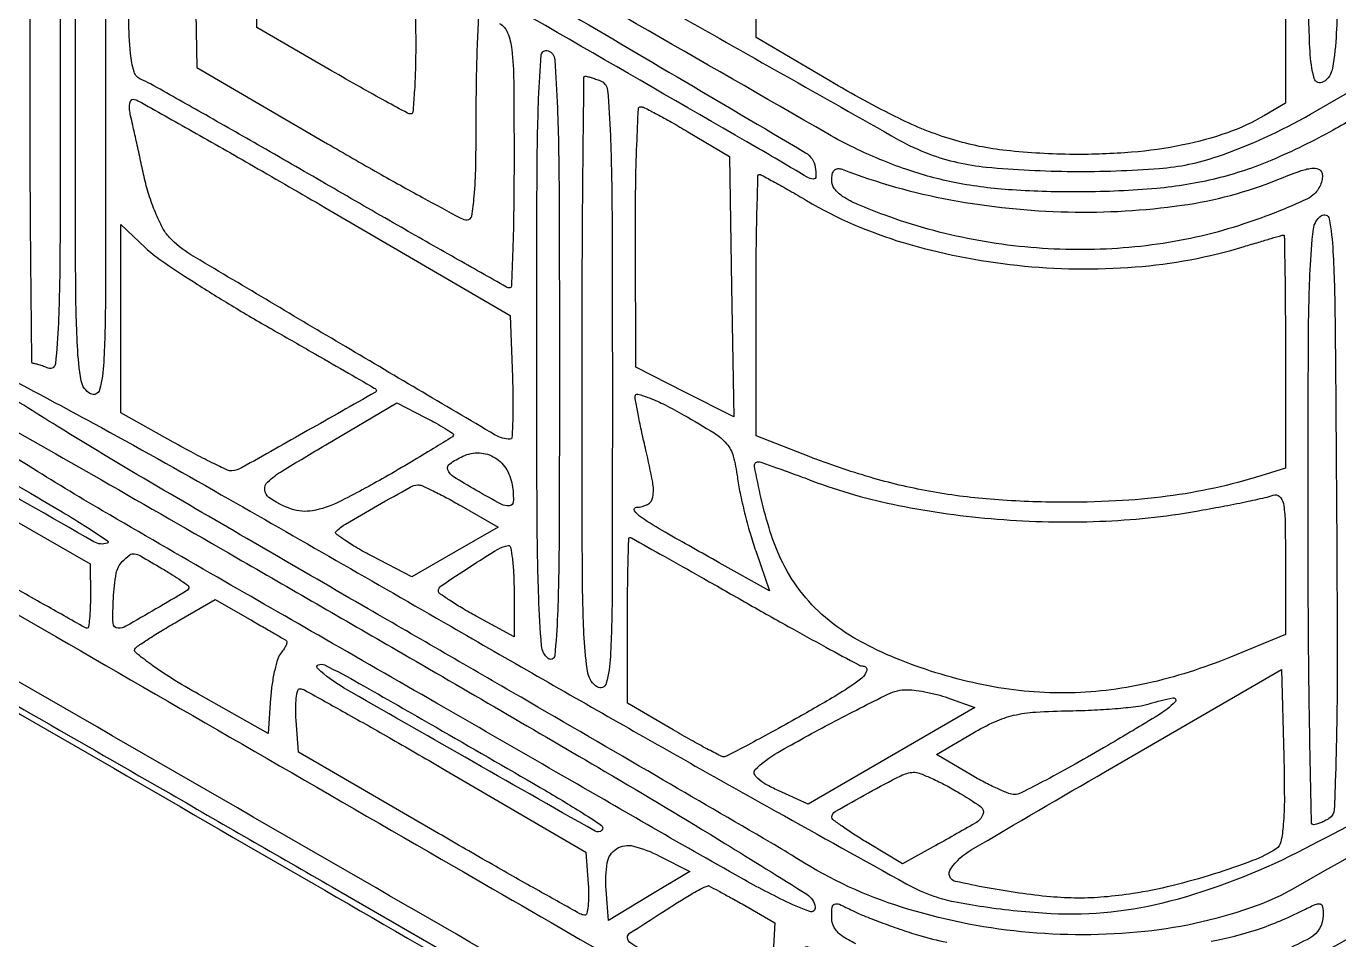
# Model space of a CAD drawing. Header units: millimetres. Extents: x -300689 to 10556, y -104928 to 107291.
# Drawn here: x -20661.36 to -20640.57, y 28081.16 to 28095.62 of the extents above; entities that cross this region are included whole.
import ezdxf

# ---------------------------------------------------------------- set-up
doc = ezdxf.new("R2010")
doc.units = ezdxf.units.MM
doc.layers.add('Слой1', color=7, linetype='Continuous')

msp = doc.modelspace()

# ---------------------------------------------------------------- linework, layer by layer
for points in [[(-20582.4325, 28114.1294, -0.000002), (-20613.3603, 28096.2746, -0.000003), (-20644.2434, 28078.4459, -0.131641), (-20644.4652, 28078.3865, -0.131717), (-20644.6926, 28078.4474, -0.000611), (-20646.8335, 28079.6877, -0.000321), (-20649.016, 28080.9575, -0.491909), (-20649.0262, 28081.0362, -0.282385), (-20648.9851, 28081.046, -0.007797), (-20648.8042, 28080.9838, -0.013841), (-20648.5877, 28080.8988, -0.008783), (-20648.3402, 28080.7883, 0.030909), (-20647.5152, 28080.4633, 0.031145), (-20646.6585, 28080.2433, 0.02874), (-20645.7206, 28080.1192, 0.019842), (-20644.6499, 28080.0824, 0.01788), (-20643.6036, 28080.1253, 0.031503), (-20642.7471, 28080.2458, 0.033897), (-20641.9568, 28080.4649, 0.025085), (-20641.117, 28080.8086, 0.020593), (-20640.5576, 28081.0997, 0.00005), (-20632.7293, 28085.5928, 0.000326)], [(-20587.7542, 28175.7718, 0.000003), (-20607.9888, 28187.4736, 0.000096)], [(-20638.4823, 28147.8892, -0.001266), (-20641.5548, 28146.1271, -0.004672), (-20643.5088, 28145.0372, -0.001768), (-20644.9459, 28144.2597, -0.259879), (-20645.129, 28144.2627, 0.000291), (-20645.2752, 28144.3472), (-20650.6471, 28147.4477, 0.000002), (-20656.6119, 28150.8904, 0.000001), (-20663.6617, 28154.9592, -0.000248)], [(-20689.8745, 28164.198, -0.000006), (-20683.9242, 28160.766, -0.000031), (-20677.169, 28156.8691, -0.000019), (-20669.2829, 28152.3188, -0.000392), (-20659.5043, 28146.6657, -0.001527), (-20653.4663, 28143.1442, -0.000198), (-20648.9385, 28140.4824, -0.265741), (-20648.8415, 28140.3128, -0.023898), (-20648.8454, 28140.2323, -0.038107), (-20648.8571, 28140.1645, -0.044584), (-20648.8741, 28140.116, -0.294239), (-20648.8947, 28140.1028, -0.131394), (-20648.9355, 28140.1137, -0.000002), (-20655.0642, 28143.6439, -0.000172), (-20661.8146, 28147.5352, -0.000103), (-20669.8228, 28152.1575, 0.000222)], [(-20638.4022, 28200.4957, 0.000038), (-20664.8129, 28185.2223, 0.00002), (-20691.5301, 28169.7674, 0.057545)], [(-20639.3331, 28130.3393, 0.000062), (-20613.9332, 28145.0376, 0.000017), (-20587.7607, 28160.1886, 0.057807)], [(-20587.4386, 28159.8724, -0.000019), (-20614.101, 28144.4771, -0.000018), (-20640.7724, 28129.0791, -0.037469)], [(-20650.8381, 28147.1502, -0.000004), (-20645.423, 28144.0159, -0.063314)], [(-20690.1541, 28165.2161, 0.000032), (-20669.1298, 28153.0994, 0.000025), (-20647.999, 28140.9245, 0.038391), (-20647.2128, 28140.5486, 0.059118), (-20646.0825, 28140.2587, 0.03457), (-20644.6855, 28140.1693, 0.034553), (-20643.2877, 28140.2734, 0.058482), (-20642.1545, 28140.5752, 0.035846), (-20641.7213, 28140.7838, 0.00005), (-20633.8271, 28145.3087, 0.000426), (-20624.984, 28150.3889, 0.000263)], [(-20640.57, 28117.9185, 0.000061), (-20614.4214, 28133.0256, 0.000034), (-20587.9596, 28148.3204, 0.060489)], [(-20688.7136, 28129.2213, -0.00001), (-20682.8287, 28125.8246, -0.000031)], [(-20682.3871, 28098.3803, -0.000049), (-20679.585, 28096.7626, -0.000048), (-20676.6754, 28095.082, -0.00007), (-20674.1109, 28093.5999, 0.000045), (-20667.6529, 28089.8673, 0.000039), (-20660.8855, 28085.9574, 0.000041), (-20654.5887, 28082.3207, 0.000083), (-20649.6499, 28079.47), (-20644.6499, 28076.5851), (-20644.6499, 28076.0598), (-20644.6499, 28075.5346), (-20645.2787, 28075.8947, -0.000673), (-20645.6364, 28076.1003, -0.000127), (-20646.2892, 28076.4769, -0.000136), (-20647.0515, 28076.917, -0.000124), (-20647.8359, 28077.3706, 0.000252), (-20649.2478, 28078.1864, 0.000006), (-20656.0263, 28082.0986, 0.000013), (-20663.9628, 28086.6788, 0.000009), (-20673.01, 28091.8994), (-20696.2555, 28105.3125)], [(-20655.3442, 28098.2577, 0.00119), (-20651.1763, 28095.8831, 0.000339), (-20647.5421, 28093.8272, 0.039558), (-20647.0503, 28093.5986, 0.065936), (-20646.1531, 28093.394, 0.021154), (-20644.7856, 28093.3251, 0.021259), (-20643.4134, 28093.3724, 0.063326), (-20642.4942, 28093.5621, 0.048441), (-20641.0216, 28094.2317, 0.000069), (-20614.6214, 28109.4782, 0.000052), (-20588.0699, 28124.8206, 0.063882)], [(-20684.4552, 28126.2923, 0.000016), (-20690.5415, 28129.801, 0.011734)], [(-20684.393, 28114.5331, 0.000012), (-20690.4511, 28118.0295, 0.004886)], [(-20676.0263, 28121.8977, -0.00002), (-20668.1828, 28117.3687, 0.000384)], [(-20663.4099, 28085.9537, -0.000039), (-20661.3911, 28084.7987, -0.00068), (-20659.1518, 28083.5133, -0.000413), (-20656.5062, 28081.987), (-20649.62, 28078.0065), (-20649.5601, 28075.3853), (-20649.5002, 28072.7642), (-20647.0525, 28071.3384, 0.004326), (-20646.0999, 28070.7946, 0.006646), (-20645.265, 28070.3419, 0.002679), (-20644.5461, 28069.9692, 0.163312), (-20644.4047, 28069.948, 0.086901), (-20644.2507, 28070.0039, 0.000011), (-20635.0942, 28075.2642, 0.000299)], [(-20673.2789, 28108.5944, -0.000011), (-20669.5372, 28106.4362, -0.000016), (-20665.0766, 28103.8631, -0.000012), (-20660.164, 28101.0288, 0.000767)], [(-20623.6143, 28103.7934, -0.000086), (-20632.3126, 28098.7802, -0.000017), (-20639.9855, 28094.3601, -0.004304), (-20640.6589, 28093.9798, -0.025565), (-20641.6303, 28093.5054, -0.040626), (-20642.5076, 28093.2128, -0.038422), (-20643.4553, 28093.0561, -0.020131), (-20644.6499, 28093, -0.017593), (-20645.745, 28093.0313, -0.03199), (-20646.6326, 28093.1453, -0.035682), (-20647.4298, 28093.3599, -0.029477), (-20648.2427, 28093.6972, -0.017468), (-20648.6639, 28093.9203, -0.000041), (-20654.727, 28097.4091, -0.000269), (-20661.5555, 28101.344, -0.000168)], [(-20669.56, 28105.9659, 0.000048), (-20677.5644, 28110.5903, 0.000077)], [(-20632.7268, 28110.2809, -0.000056), (-20640.4705, 28105.8341, -0.013951)], [(-20648.6555, 28105.6472, -0.000043), (-20654.7341, 28109.144, -0.00027)], [(-20641.4164, 28099.2434), (-20641.4164, 28094.4061), (-20641.7457, 28094.2122, -0.048557), (-20642.3347, 28093.9384, -0.034184), (-20643.0392, 28093.7437, -0.03032), (-20643.8524, 28093.6284, -0.021771), (-20644.7697, 28093.5948, -0.025142), (-20645.8358, 28093.6559, -0.04635), (-20646.6862, 28093.8284, -0.042303), (-20647.5401, 28094.1667, -0.017556), (-20648.6319, 28094.7589), (-20649.7996, 28095.4463), (-20649.7996, 28100.2153)], [(-20658.6886, 28096.7253), (-20658.6555, 28094.9687), (-20656.5851, 28093.7634, 0.002786), (-20655.7814, 28093.3014, 0.004305), (-20655.0812, 28092.9121, 0.001457), (-20654.4738, 28092.5835, 0.123883), (-20654.3727, 28092.5581, 0.366561), (-20654.3029, 28092.6172, 0.019445), (-20654.2633, 28092.9288, 0.017289), (-20654.2378, 28093.4091, 0.004617), (-20654.2307, 28094.1748, -0.003928), (-20654.2259, 28094.7948, -0.006543), (-20654.2108, 28095.3167, -0.001714), (-20654.1905, 28095.7654, -0.400009)], [(-20655.2053, 28096.0567, -0.012071), (-20655.1888, 28095.3724, -0.006287), (-20655.1943, 28094.9362, -0.010453), (-20655.2112, 28094.5689, -0.004321), (-20655.2344, 28094.2629, -0.389751), (-20655.2651, 28094.2347, -0.124172), (-20655.3196, 28094.2485, -0.001306), (-20655.6659, 28094.4362, -0.004067), (-20656.0643, 28094.6577, -0.002621), (-20656.5226, 28094.9207), (-20657.7038, 28095.6066), (-20657.7038, 28096.7171, -0.008834)], [(-20653.8636, 28095.6676, -0.177126), (-20653.7334, 28095.5218, -0.067884), (-20653.6671, 28095.2539, -0.02444), (-20653.6377, 28094.7487, -0.002327), (-20653.6319, 28093.5119, -0.003142), (-20653.6368, 28092.7329, -0.005237), (-20653.6519, 28092.077, -0.001101), (-20653.6723, 28091.5069, -0.403149), (-20653.7, 28091.4802, -0.129141), (-20653.751, 28091.4936, -0.000209), (-20654.5652, 28091.9535, -0.001613), (-20655.4784, 28092.4737, -0.000994), (-20656.5497, 28093.0913, 0.001002), (-20657.6305, 28093.7144, 0.001515), (-20658.5742, 28094.2522, 0.000571), (-20659.3879, 28094.7114, 0.036574), (-20659.5355, 28094.7808, -0.232032), (-20659.6487, 28094.9027, -0.049689), (-20659.7057, 28095.1943, -0.021018), (-20659.7338, 28095.7358, -0.002437)], [(-20661.6726, 28090.0759, -0.002977), (-20660.2946, 28089.3363, -0.005122), (-20658.2675, 28088.2057, -0.000996), (-20654.6349, 28086.1208, 0.001366), (-20651.8896, 28084.548, 0.002038), (-20649.4793, 28083.1888, 0.000859), (-20647.4102, 28082.0377, 0.043107), (-20646.9852, 28081.848, 0.034896), (-20646.6669, 28081.762, 0.012016), (-20646.1965, 28081.6812, 0.011668), (-20645.6621, 28081.6153, 0.011798), (-20645.1271, 28081.5747, 0.078094), (-20643.2399, 28081.771, 0.053272), (-20641.2223, 28082.5443, 0.012349), (-20637.6711, 28084.4711, 0.000402), (-20623.6182, 28092.5666)], [(-20633.3853, 28086.4808, -0.000101), (-20641.2916, 28081.9646, -0.041966), (-20641.862, 28081.6997, -0.061782), (-20643.6435, 28081.287, -0.051046), (-20645.5939, 28081.2828, -0.051307), (-20647.4937, 28081.6725, -0.064216), (-20649.1256, 28082.4271, 0.008213), (-20649.5683, 28082.6954, 0.000262), (-20651.3811, 28083.7527, 0.000507), (-20653.5208, 28084.9962, 0.000351), (-20655.9416, 28086.3976, -0.001049), (-20659.1806, 28088.2785, -0.006181), (-20660.8643, 28089.2892, -0.004811), (-20661.9243, 28089.9576, -0.595931)], [(-20662.6139, 28088.9819), (-20661.2905, 28088.2271, -0.00511), (-20660.7903, 28087.935, -0.009177), (-20660.3868, 28087.6837, -0.004526), (-20660.0678, 28087.4726, -0.622184), (-20660.0726, 28087.4371, -0.21345), (-20660.2837, 28087.4581, -0.000859), (-20662.3893, 28088.6668, -0.000743)], [(-20648.2195, 28081.0941, -0.053762), (-20648.4473, 28081.224, -0.109635), (-20648.5612, 28081.352, -0.127788), (-20648.602, 28081.5092, -0.025975), (-20648.5935, 28081.6735, -0.295035), (-20648.5546, 28081.7218, -0.188542), (-20648.4799, 28081.7178, -0.01124), (-20648.2727, 28081.6181, 0.021925), (-20648.0984, 28081.5388, 0.00674), (-20647.829, 28081.4343, 0.00673), (-20647.524, 28081.3254, 0.00733), (-20647.2248, 28081.228, 0.02958), (-20646.778, 28081.1182, 0.023423)], [(-20642.5945, 28081.1351, 0.038135), (-20641.8559, 28081.321, 0.037097), (-20641.1469, 28081.6181, -0.010876), (-20640.9447, 28081.7156, -0.162415), (-20640.8677, 28081.7238, -0.310578), (-20640.8278, 28081.6811, -0.037459), (-20640.8176, 28081.5457, -0.273477), (-20641.0313, 28081.1842, -0.040969), (-20641.8331, 28080.8251, -0.038328)]]:
    msp.add_lwpolyline(points, format="xyb")
for points in [[(-20669.8576, 28105.7552, -0.000324), (-20658.9431, 28099.4431, -0.001793), (-20653.0861, 28096.0228, -0.000408), (-20649.0166, 28093.6221, -0.225018), (-20648.8615, 28093.3926, -0.042611), (-20648.8514, 28093.2416, -0.438424), (-20648.8931, 28093.2045, -0.106052), (-20648.9915, 28093.2362, -0.003675), (-20649.3405, 28093.441, 0.003655), (-20649.7551, 28093.6843, 0.000009), (-20655.7657, 28097.152, 0.000057), (-20662.5404, 28101.0593, 0.000036), (-20670.4847, 28105.6393, -0.000364), (-20680.6976, 28111.5361, -0.001632), (-20686.6638, 28115.0127, -0.000257), (-20691.0052, 28117.5645, -0.261628), (-20691.1134, 28117.7504, -0.061065), (-20691.1043, 28117.8356, -0.126888), (-20691.0736, 28117.8945, -0.170476), (-20691.0253, 28117.9208, -0.132848), (-20690.9653, 28117.9147, -0.03907), (-20690.846, 28117.8579, -0.000007), (-20684.7025, 28114.3189, -0.000162), (-20677.9037, 28110.3994, -0.000098)], [(-20582.1576, 28112.8563, -0.060638), (-20582.1916, 28112.8308, -0.000001), (-20590.3633, 28108.1085, -0.000061), (-20599.3599, 28102.9111, -0.000036), (-20610.0393, 28096.7443, 0.000011), (-20620.9374, 28090.4519, 0.000015), (-20630.6365, 28084.8511, 0.000009), (-20638.8301, 28080.1191, 0.000223), (-20641.0571, 28078.8316), (-20644.2308, 28076.9949), (-20644.2682, 28077.4836, -0.010054), (-20644.279, 28077.6744, -0.014561), (-20644.2802, 28077.8432, -0.010115), (-20644.2743, 28077.9818, -0.182729), (-20644.2564, 28078.0215, -0.065401), (-20644.2113, 28078.0562, -0.000001), (-20635.1136, 28083.3156, -0.000078), (-20625.0937, 28089.106, -0.000047), (-20613.2011, 28095.9747), (-20582.1951, 28113.8785), (-20582.1576, 28113.3854, -0.007561), (-20582.146, 28113.1938, -0.011384), (-20582.1422, 28113.0266, -0.006372), (-20582.144, 28112.8873, -0.197266)], [(-20582.1583, 28106.6634), (-20582.1951, 28106.1579), (-20613.153, 28088.2867, -0.000112), (-20625.0306, 28081.4337, -0.000186), (-20635.0455, 28075.6632, -0.000003), (-20644.1335, 28070.4315, -0.114276), (-20644.2077, 28070.409, -0.363176), (-20644.2433, 28070.4349, -0.031494), (-20644.2652, 28070.5539, -0.029994), (-20644.2748, 28070.7168, -0.017727), (-20644.2676, 28070.9114), (-20644.2308, 28071.4204), (-20613.2728, 28089.2898, -0.000116), (-20601.3953, 28096.1421, -0.000193), (-20591.3803, 28101.9115, -0.000003), (-20582.2924, 28107.1422, -0.118778), (-20582.2181, 28107.164, -0.358002), (-20582.1825, 28107.1376, -0.031503), (-20582.1607, 28107.0189, -0.030082), (-20582.1511, 28106.8568, -0.017871)], [(-20640.5781, 28099.6527, -0.000762), (-20640.5828, 28096.5847, -0.011421), (-20640.6105, 28095.5147, -0.029985), (-20640.671, 28094.9603, -0.214166), (-20640.8176, 28094.7415, -0.506648), (-20640.9609, 28094.7987, -0.0506), (-20641.0266, 28095.2274, -0.012132), (-20641.0531, 28096.2184, -0.00062), (-20641.0571, 28099.4333, -0.001082), (-20641.0501, 28102.6647, -0.018452), (-20641.0063, 28103.726, -0.067774), (-20640.8982, 28104.2248, -0.286772), (-20640.6679, 28104.4049, -0.439204), (-20640.6311, 28104.3724, -0.000354), (-20640.6045, 28103.0128, -0.002957), (-20640.5845, 28101.4779, -0.001768)], [(-20661.007, 28099.7907, -0.287116), (-20660.8934, 28099.6399, -0.011769), (-20660.8491, 28098.9316, -0.008758), (-20660.823, 28097.7111, -0.000976), (-20660.8175, 28094.9276, -0.000893), (-20660.8226, 28092.0965, -0.00914), (-20660.8482, 28090.9246, -0.014768), (-20660.8932, 28090.2801, -0.494828), (-20661.007, 28090.2099, 0.008099), (-20661.0832, 28090.2378, 0.009838), (-20661.1555, 28090.2613, 0.008575), (-20661.2168, 28090.2787, 0.065182), (-20661.2465, 28090.2826, -0.411029), (-20661.2671, 28090.303, -0.000108), (-20661.2819, 28091.6898, -0.001634), (-20661.293, 28093.2361, -0.00098), (-20661.2966, 28095.073, -0.00098), (-20661.293, 28096.9099, -0.001634), (-20661.2819, 28098.4562, -0.000108), (-20661.2671, 28099.8431, -0.411029), (-20661.2465, 28099.8634, -0.065182), (-20661.2168, 28099.8595, -0.008575), (-20661.1555, 28099.8421, -0.009838), (-20661.0832, 28099.8186, -0.008099)], [(-20660.099, 28094.4658, -0.000636), (-20660.103, 28091.2918, -0.012197), (-20660.1296, 28090.3045, -0.04787), (-20660.1943, 28089.8677, -0.489091), (-20660.3385, 28089.8036, -0.231751), (-20660.4857, 28090.0081, -0.029963), (-20660.5458, 28090.5593, -0.011418), (-20660.5734, 28091.6284, -0.000747), (-20660.578, 28094.7222, -0.000636), (-20660.574, 28097.8961, -0.012197), (-20660.5474, 28098.8835, -0.04787), (-20660.4827, 28099.3203, -0.489091), (-20660.3385, 28099.3844, -0.231751), (-20660.1913, 28099.1799, -0.029963), (-20660.1312, 28098.6287, -0.011418), (-20660.1036, 28097.5596, -0.000747)], [(-20652.9134, 28090.315, -0.000902), (-20652.9184, 28087.5007, -0.008643), (-20652.9435, 28086.3017, -0.015213), (-20652.9879, 28085.6551, -0.600958), (-20653.093, 28085.612, -0.203288), (-20653.1973, 28085.8138, -0.009841), (-20653.2406, 28086.5846, -0.008024), (-20653.2668, 28087.8634, -0.001098), (-20653.2726, 28090.5331, -0.000964), (-20653.2674, 28093.2735, -0.008581), (-20653.242, 28094.4795, -0.011516), (-20653.1997, 28095.1692, -0.499492), (-20653.093, 28095.2361, -0.290707), (-20652.9866, 28095.0927, -0.009066), (-20652.9448, 28094.3291, -0.008094), (-20652.919, 28093.0567, -0.001028)], [(-20652.2645, 28094.7608, -0.287428), (-20652.1508, 28094.6096, -0.011576), (-20652.1066, 28093.8941, -0.008674), (-20652.0805, 28092.6618, -0.000965), (-20652.075, 28089.8496, -0.00062), (-20652.079, 28086.6367, -0.01214), (-20652.1055, 28085.6463, -0.050656), (-20652.1713, 28085.2179, -0.506568), (-20652.3146, 28085.1607, -0.214166), (-20652.4612, 28085.3795, -0.029985), (-20652.5217, 28085.9339, -0.011421), (-20652.5494, 28087.0039, -0.000762), (-20652.5541, 28090.0719, -0.000986), (-20652.5505, 28091.8977, -0.001644), (-20652.5394, 28093.4348, -0.000109), (-20652.5246, 28094.8132, -0.411009), (-20652.504, 28094.8335, -0.065182), (-20652.4743, 28094.8296, -0.008575), (-20652.413, 28094.8122, -0.009838), (-20652.3407, 28094.7886, -0.008099)], [(-20656.6259, 28092.7537), (-20653.6918, 28091.0454), (-20653.657, 28090.0652, -0.006725), (-20653.6487, 28089.6894, -0.01122), (-20653.6531, 28089.373, -0.004968), (-20653.6653, 28089.1109, -0.397853), (-20653.6926, 28089.085, -0.133963), (-20653.9303, 28089.1499, -0.000516), (-20656.3761, 28090.5951, -0.000914), (-20658.7493, 28092.0067, -0.070535), (-20659.091, 28092.2825, -0.066742), (-20659.1972, 28092.4321, -0.02246), (-20659.3113, 28092.6749, -0.021887), (-20659.4147, 28092.9578, -0.02338), (-20659.4905, 28093.2426, 0.000518), (-20659.5525, 28093.5276, 0.000526), (-20659.6148, 28093.811, 0.000511), (-20659.6695, 28094.0574, 0.002165), (-20659.7031, 28094.2048, -0.034211), (-20659.7197, 28094.3076, -0.060828), (-20659.7171, 28094.3933, -0.093843), (-20659.6972, 28094.4496, -0.283491), (-20659.6628, 28094.468, -0.113567), (-20659.5868, 28094.4457, -0.000374), (-20658.7283, 28093.9619, -0.002047), (-20657.7581, 28093.4089, -0.001278)], [(-20650.8774, 28093.9523), (-20650.2188, 28093.5594), (-20650.186, 28091.4978), (-20650.1532, 28089.4362), (-20650.9283, 28089.8295), (-20651.7034, 28090.2227), (-20651.7096, 28092.2886, -0.004075), (-20651.7055, 28093.0804, -0.006812), (-20651.6876, 28093.7463, -0.00186), (-20651.6623, 28094.3169, -0.415349), (-20651.6259, 28094.3498, -0.10521), (-20651.5667, 28094.334, -0.004266), (-20651.369, 28094.2311, -0.007303), (-20651.1363, 28094.1031, -0.005093)], [(-20640.9558, 28092.9705, -0.083615), (-20641.0682, 28092.8922, -0.009563), (-20641.351, 28092.765, -0.011331), (-20641.6963, 28092.6267, -0.009003), (-20642.0749, 28092.4927, -0.04591), (-20643.4408, 28092.1722, -0.040999), (-20644.8958, 28092.0895, -0.040477), (-20646.3638, 28092.2459, -0.042012), (-20647.7686, 28092.6362, -0.010957), (-20648.1886, 28092.8024, -0.045617), (-20648.4286, 28092.9304, -0.08554), (-20648.5574, 28093.0508, -0.163518), (-20648.602, 28093.1836, -0.051937), (-20648.5917, 28093.282, -0.13847), (-20648.5593, 28093.344, -0.18788), (-20648.5065, 28093.3689, -0.109536), (-20648.4364, 28093.3585, 0.046038), (-20646.7207, 28092.8755, 0.039756), (-20644.8583, 28092.6832, 0.040971), (-20643.0591, 28092.7884, 0.060853), (-20641.5362, 28093.1967, -0.008857), (-20641.1888, 28093.3297, -0.052002), (-20640.9995, 28093.3768, -0.137613), (-20640.8929, 28093.3625, -0.234302), (-20640.836, 28093.2955, -0.095054), (-20640.832, 28093.22, -0.054405), (-20640.8541, 28093.1312, -0.051616), (-20640.8972, 28093.0434, -0.059053)], [(-20648.9998, 28092.8654, 0.06105), (-20647.4673, 28092.1977, 0.04606), (-20645.6644, 28091.838, 0.045431), (-20643.7964, 28091.8117, 0.054498), (-20642.0694, 28092.136, -0.001123), (-20641.8399, 28092.2051, -0.001747), (-20641.6417, 28092.2635, -0.000489), (-20641.4689, 28092.3136, -0.059522), (-20641.4463, 28092.3173, -0.421853), (-20641.4341, 28092.3057, -0.00026), (-20641.4252, 28091.7756, -0.002536), (-20641.4186, 28091.1797, -0.001519), (-20641.4164, 28090.4716), (-20641.4164, 28088.6246), (-20641.8056, 28088.5034, -0.021818), (-20642.5371, 28088.3102, -0.02124), (-20643.2893, 28088.1795, -0.019723), (-20644.1001, 28088.1061, -0.014179), (-20645.0092, 28088.0858, -0.018554), (-20646.0927, 28088.1325, -0.025254), (-20647.0625, 28088.2599, -0.025968), (-20647.9929, 28088.4808, -0.021507), (-20648.9571, 28088.809), (-20649.7996, 28089.1367), (-20649.7996, 28091.2067, -0.002322), (-20649.7959, 28092.0004, -0.003872), (-20649.7845, 28092.6686, -0.000603), (-20649.7693, 28093.2562, -0.406272), (-20649.7483, 28093.2766, -0.124567), (-20649.7121, 28093.2675, -0.001659), (-20649.5073, 28093.1558, -0.004623), (-20649.2707, 28093.023, -0.003006)], [(-20640.7264, 28083.0768, -0.023102), (-20640.7908, 28083.04, -0.021952), (-20640.8595, 28083.0086, -0.022515), (-20640.9226, 28082.9862, -0.068852), (-20640.9673, 28082.9791, -0.414236), (-20641.0041, 28083.0144, -0.000353), (-20641.0307, 28084.3723, -0.002958), (-20641.0507, 28085.9043, -0.001773), (-20641.0571, 28087.7245, -0.000908), (-20641.0519, 28090.601, -0.009777), (-20641.0249, 28091.7653, -0.01846), (-20640.9735, 28092.4091, -0.208636), (-20640.8475, 28092.6251, -0.555639), (-20640.7219, 28092.5745, -0.030476), (-20640.6638, 28092.0608, -0.010564), (-20640.6308, 28090.9837, -0.000747), (-20640.6066, 28087.9755, -0.001297), (-20640.597, 28085.5221, -0.006444), (-20640.6129, 28084.1434, -0.004329), (-20640.6435, 28083.2205, -0.245622)], [(-20657.4642, 28090.8251, -0.000495), (-20656.8424, 28090.4693, -0.0008), (-20656.3143, 28090.1654, -0.000102), (-20655.8443, 28089.8938, -0.062792), (-20655.8198, 28089.8751, -0.498405), (-20655.8257, 28089.8296, -0.000457), (-20656.9, 28089.2201, -0.001075), (-20657.9395, 28088.6344, -0.101908), (-20658.1025, 28088.5826, -0.136578), (-20658.1697, 28088.5939, -0.004534), (-20658.416, 28088.7121, -0.008322), (-20658.7057, 28088.8604, -0.005664), (-20659.0304, 28089.0382), (-20659.8589, 28089.5042), (-20659.8592, 28090.9947), (-20659.8594, 28092.4853), (-20659.4702, 28092.1166, 0.040111), (-20659.2271, 28091.9207, 0.006492), (-20658.7204, 28091.5851, 0.007129), (-20658.1118, 28091.2054, 0.006215)], [(-20660.3408, 28086.6, -0.00945), (-20660.3436, 28086.4049, -0.01566), (-20660.3542, 28086.2405, -0.009447), (-20660.3694, 28086.1088, -0.375603), (-20660.3898, 28086.091, -0.1292), (-20660.4282, 28086.1011, -0.000181), (-20661.0881, 28086.474, -0.0015), (-20661.8272, 28086.8949, -0.000923), (-20662.6951, 28087.3948), (-20664.9492, 28088.6985), (-20664.9855, 28089.2458), (-20665.0218, 28089.793), (-20662.6825, 28088.451), (-20660.3432, 28087.109)], [(-20654.59, 28089.1515, -0.258847), (-20654.606, 28089.1226, -0.001205), (-20654.908, 28088.9353, -0.005109), (-20655.2576, 28088.7245, -0.003156), (-20655.6727, 28088.4835, -0.013302), (-20656.4036, 28088.0906, -0.073734), (-20656.8259, 28087.951, -0.127029), (-20657.1578, 28087.9777, -0.074702), (-20657.5126, 28088.1635, -0.213147), (-20657.5807, 28088.2827, -0.235147), (-20657.5339, 28088.4061, -0.049701), (-20657.299, 28088.5836, -0.003759), (-20656.6144, 28088.9941), (-20655.4882, 28089.6578), (-20655.0391, 28089.4289, -0.008007), (-20654.867, 28089.3376, -0.012457), (-20654.7219, 28089.2529, -0.006679), (-20654.6044, 28089.1782, -0.252883)], [(-20650.0957, 28088.4862, 0.018964), (-20650.0532, 28088.2347, 0.009479), (-20649.9816, 28087.92, 0.009397), (-20649.8949, 28087.5966, 0.013682), (-20649.8055, 28087.3153), (-20649.5853, 28086.6833), (-20650.3811, 28087.127, -0.002137), (-20651.2397, 28087.6106, -0.018376), (-20651.6141, 28087.8423, -0.100858), (-20651.7225, 28087.952, -0.594883), (-20651.6929, 28088.0067, 0.123313), (-20651.5169, 28088.0512, 0.232538), (-20651.4337, 28088.1676, 0.088078), (-20651.4365, 28088.4034, 0.010879), (-20651.5437, 28088.9085, -0.00386), (-20651.6083, 28089.1929, -0.004949), (-20651.6631, 28089.4557, -0.00385), (-20651.7051, 28089.6764, -0.041838), (-20651.7139, 28089.7665, -0.498321), (-20651.6727, 28089.7984, -0.026047), (-20651.4882, 28089.7378, -0.024308), (-20651.2388, 28089.627, -0.012884), (-20650.9407, 28089.4671, -0.010178), (-20650.4651, 28089.1829, -0.07532), (-20650.2653, 28089.0114, -0.111879), (-20650.1617, 28088.8163, -0.034093)], [(-20655.4882, 28085.7426, -0.001145), (-20652.1934, 28083.8235, -0.005225), (-20650.2919, 28082.6833, -0.002902), (-20648.9952, 28081.8768, -0.217913), (-20648.8634, 28081.6753, -0.568805), (-20648.9503, 28081.604, -0.027863), (-20649.3709, 28081.7834, -0.014067), (-20650.1238, 28082.1822, -0.002081), (-20651.6179, 28083.0364, 0.000262), (-20652.9637, 28083.8123, 0.000116), (-20654.741, 28084.8353, 0.000115), (-20656.6241, 28085.918, 0.000155), (-20658.3284, 28086.8966, -0.002231), (-20660.1476, 28087.9513, -0.007481), (-20661.3258, 28088.6653, -0.004193), (-20662.1656, 28089.2015, -0.24866), (-20662.2506, 28089.3545, -0.041002), (-20662.2456, 28089.4346, -0.062127), (-20662.2271, 28089.5018, -0.083593), (-20662.1989, 28089.5468, -0.221767), (-20662.1648, 28089.5615, -0.123328), (-20662.0967, 28089.5424, -0.000063), (-20660.1665, 28088.4386, -0.000865), (-20658.0201, 28087.206, -0.000527)], [(-20653.6539, 28088.3229, -0.03741), (-20653.6436, 28088.0921, -0.382496), (-20653.7043, 28088.0283, -0.143606), (-20653.8368, 28088.056, -0.006917), (-20654.236, 28088.2766, -0.010875), (-20654.5902, 28088.4892, -0.162877), (-20654.6802, 28088.5993, -0.346544), (-20654.6499, 28088.6956, -0.040485), (-20654.4403, 28088.8151, -0.120532), (-20654.1794, 28088.8672, -0.129868), (-20653.9319, 28088.7904, -0.122824), (-20653.7449, 28088.5965, -0.101173)], [(-20648.9136, 28088.4266, 0.040694), (-20647.5462, 28088.0354, 0.029617), (-20645.9789, 28087.8176, 0.029047), (-20644.357, 28087.7838, 0.033856), (-20642.8244, 28087.9453, 0.003571), (-20642.42, 28088.0188, 0.00453), (-20642.0478, 28088.0927, 0.003588), (-20641.737, 28088.1597, 0.036768), (-20641.6111, 28088.1976, -0.286336), (-20641.511, 28088.1783, -0.161601), (-20641.4495, 28088.0659, -0.040982), (-20641.422, 28087.7887, -0.004253), (-20641.4164, 28087.133), (-20641.4164, 28085.9936), (-20642.2847, 28085.6346, -0.043057), (-20643.6138, 28085.2146, -0.052843), (-20644.9064, 28085.0661, -0.053001), (-20646.1982, 28085.1919, -0.043719), (-20647.5251, 28085.5884, -0.03253), (-20648.1829, 28085.9004, -0.049441), (-20648.7023, 28086.2608, -0.054426), (-20649.1043, 28086.6867, -0.052622), (-20649.4102, 28087.1939, -0.033631), (-20649.5738, 28087.6153, -0.018955), (-20649.7176, 28088.1448, -0.010195), (-20649.8244, 28088.6535, -0.469957), (-20649.7645, 28088.7257, -0.083487), (-20649.7236, 28088.7189, -0.001223), (-20649.4914, 28088.6379, -0.003309), (-20649.2223, 28088.5412, -0.002174)], [(-20654.4708, 28088.0297), (-20653.8811, 28087.6928), (-20654.5649, 28087.298), (-20655.2487, 28086.9031), (-20655.8809, 28087.2321, -0.011047), (-20656.1189, 28087.3628, -0.019311), (-20656.3091, 28087.4827, -0.014956), (-20656.4486, 28087.5847, -0.451116), (-20656.451, 28087.6232, -0.063362), (-20656.2988, 28087.741, -0.003807), (-20655.7967, 28088.0317, -0.002516), (-20655.2742, 28088.3253, -0.111189), (-20655.1546, 28088.3604, -0.122663), (-20655.0938, 28088.3494, -0.0066), (-20654.915, 28088.2658, -0.009994), (-20654.7036, 28088.1582, -0.007098)], [(-20653.6319, 28086.6824), (-20653.6319, 28085.9563), (-20654.2307, 28086.2822, -0.008689), (-20654.4602, 28086.4124, -0.013371), (-20654.6536, 28086.5336, -0.007721), (-20654.8089, 28086.6403, -0.242927), (-20654.8295, 28086.6803, -0.249796), (-20654.7855, 28086.7629, -0.004012), (-20654.3299, 28087.0637, -0.006671), (-20653.8855, 28087.3438, -0.111976), (-20653.7217, 28087.3991, -0.39103), (-20653.6862, 28087.3725, -0.014503), (-20653.6583, 28087.1924, -0.019547), (-20653.6384, 28086.9601, -0.011622)], [(-20649.9827, 28086.5102, 0.002218), (-20649.2922, 28086.12, 0.003477), (-20648.6946, 28085.7913, 0.000972), (-20648.1726, 28085.5101, 0.123649), (-20648.1015, 28085.4922, -0.484336), (-20648.0473, 28085.4236, -0.168305), (-20648.1264, 28085.2994, -0.032857), (-20648.4733, 28085.0596, -0.006658), (-20649.1208, 28084.6838, -0.002628), (-20649.5545, 28084.4429, -0.004069), (-20649.9317, 28084.2398, -0.001337), (-20650.2593, 28084.068, -0.120661), (-20650.312, 28084.0551, -0.119923), (-20650.3624, 28084.0674, -0.002893), (-20650.5769, 28084.1799, -0.006158), (-20650.8274, 28084.3172, -0.004128), (-20651.1105, 28084.48), (-20651.8355, 28084.9049), (-20651.8355, 28086.2165, -0.002492), (-20651.833, 28086.7195, -0.004155), (-20651.8253, 28087.1429, -0.000695), (-20651.8149, 28087.5143, -0.405637), (-20651.8006, 28087.5281, -0.128176), (-20651.7743, 28087.5213, -0.000135), (-20651.2522, 28087.2291, -0.001287), (-20650.6689, 28086.9005, -0.000789)], [(-20659.2076, 28087.0373, -0.007001), (-20659.0443, 28086.9378, -0.010896), (-20658.9067, 28086.8471, -0.005332), (-20658.7942, 28086.7676, -0.240703), (-20658.7816, 28086.7429, -0.264457), (-20658.8163, 28086.682, -0.002216), (-20659.3033, 28086.3952, -0.003623), (-20659.778, 28086.123, -0.129031), (-20659.8999, 28086.091, -0.405537), (-20659.9822, 28086.1709, -0.022693), (-20659.976, 28086.5621, -0.026372), (-20659.9305, 28086.9606, -0.155969), (-20659.8355, 28087.1449, -0.030008), (-20659.716, 28087.2509, -0.211883), (-20659.6425, 28087.2694, -0.088033), (-20659.5483, 28087.2355, -0.00301)], [(-20657.2376, 28085.893, -0.283282), (-20657.2282, 28085.8687, -0.055826), (-20657.2423, 28085.8221, -0.044195), (-20657.2737, 28085.7639, -0.02761), (-20657.3198, 28085.7017, 0.095268), (-20657.3721, 28085.6064, 0.021173), (-20657.422, 28085.4265, 0.021257), (-20657.4626, 28085.2102, 0.019097), (-20657.4865, 28084.9833), (-20657.5241, 28084.4207), (-20658.6275, 28085.0447, -0.009925), (-20659.0549, 28085.2977, -0.019006), (-20659.3855, 28085.5203, -0.015185), (-20659.6229, 28085.7048, -0.442089), (-20659.6261, 28085.7735, -0.048715), (-20659.5556, 28085.8314, -0.005474), (-20659.3819, 28085.9452, -0.006602), (-20659.1715, 28086.0758, -0.005314), (-20658.9419, 28086.2109), (-20658.3624, 28086.5435), (-20657.8235, 28086.2361, -0.001154), (-20657.6136, 28086.1157, -0.001679), (-20657.4291, 28086.0085, -0.000828), (-20657.2728, 28085.9166, -0.029035)], [(-20654.8668, 28084.5213, -0.000647), (-20653.2208, 28083.5703, -0.00769), (-20652.5892, 28083.1913, -0.011714), (-20652.249, 28082.9686, -0.468765), (-20652.2418, 28082.8903, -0.337258), (-20652.347, 28082.8761, -0.000382), (-20654.4082, 28084.0467, -0.001528), (-20656.3313, 28085.1485, -0.055497), (-20656.7414, 28085.4502, -0.534226), (-20656.7321, 28085.5097, -0.227278), (-20656.6324, 28085.5084, -0.014028), (-20656.0833, 28085.2168, -0.001605)], [(-20641.5621, 28082.5981, -0.051773), (-20641.9359, 28082.4092, -0.015282), (-20642.543, 28082.1987, -0.015701), (-20643.215, 28082.0113, -0.02165), (-20643.8294, 28081.8885, -0.01712), (-20644.2847, 28081.8338, -0.022427), (-20644.7033, 28081.8168, -0.021461), (-20645.1359, 28081.8372, -0.013782), (-20645.6352, 28081.8962, -0.017817), (-20646.6401, 28082.0799, -0.537541), (-20646.7175, 28082.2807, -0.10544), (-20646.3907, 28082.5804, -0.001772), (-20644.2646, 28083.8218), (-20641.4763, 28085.4366), (-20641.4424, 28084.0668, -0.005681), (-20641.4334, 28083.4008, -0.020852), (-20641.4502, 28082.9796, -0.028775), (-20641.4883, 28082.7064, -0.203495)], [(-20654.7098, 28083.8378), (-20652.4942, 28082.5457), (-20652.4574, 28082.0429, -0.017944), (-20652.4502, 28081.8506, -0.030368), (-20652.4598, 28081.6898, -0.032176), (-20652.4816, 28081.5725, -0.362106), (-20652.5173, 28081.5467, -0.110605), (-20652.5881, 28081.5677, -0.000558), (-20653.2364, 28081.9298, -0.002485), (-20653.9733, 28082.3472, -0.001567), (-20654.8295, 28082.8416), (-20657.0451, 28084.1299), (-20657.0819, 28084.6314, -0.018048), (-20657.0891, 28084.8236, -0.030087), (-20657.0795, 28084.9852, -0.031255), (-20657.0577, 28085.104, -0.348917), (-20657.022, 28085.1314, -0.12347), (-20656.9513, 28085.1124, -0.000615), (-20656.3029, 28084.7507, -0.002742), (-20655.566, 28084.3332, -0.001727)], [(-20646.7197, 28084.9741), (-20646.3343, 28084.8335), (-20647.6547, 28084.07), (-20648.9751, 28083.3064), (-20649.4512, 28083.5211, -0.02171), (-20649.6423, 28083.6174, -0.054604), (-20649.7691, 28083.7079, -0.101711), (-20649.827, 28083.7858, -0.315396), (-20649.8162, 28083.8469, -0.066543), (-20649.4526, 28084.1247, -0.008705), (-20648.5974, 28084.5944, -0.006407), (-20647.7107, 28085.047, -0.117423), (-20647.4044, 28085.1172, -0.033823), (-20647.2624, 28085.1064, -0.0156), (-20647.0798, 28085.0742, -0.01537), (-20646.8891, 28085.0282, -0.020589)], [(-20644.2308, 28084.2336, -0.00481), (-20644.747, 28083.9368, -0.007031), (-20645.2077, 28083.6863, -0.003762), (-20645.6001, 28083.4837, -0.115394), (-20645.7064, 28083.4578, -0.095431), (-20645.7977, 28083.4745, -0.013127), (-20645.9768, 28083.5496, -0.014672), (-20646.1862, 28083.6516, -0.011937), (-20646.4044, 28083.7725), (-20646.944, 28084.0888), (-20646.3658, 28084.4292, -0.026083), (-20646.0175, 28084.6105, -0.050316), (-20645.72, 28084.7115, -0.040918), (-20645.3702, 28084.7625, -0.012137), (-20644.8296, 28084.7836, 0.008635), (-20644.4408, 28084.796, 0.009504), (-20644.065, 28084.8216, 0.008993), (-20643.7452, 28084.8553, 0.046738), (-20643.5721, 28084.8934, -0.032634), (-20643.1981, 28084.9868, -0.734783), (-20643.1643, 28084.9223, -0.059575), (-20643.4275, 28084.7149, -0.004221)], [(-20646.6117, 28083.5015, -0.020151), (-20646.243, 28083.265, -0.357195), (-20646.2074, 28083.1381, -0.160124), (-20646.3276, 28083.0038, -0.004764), (-20646.9937, 28082.6276), (-20647.4813, 28082.3585), (-20648.0416, 28082.6969, -0.007555), (-20648.2563, 28082.8311, -0.011724), (-20648.4369, 28082.9538, -0.006074), (-20648.5835, 28083.0613, -0.243229), (-20648.6003, 28083.0962, -0.260961), (-20648.5451, 28083.1885, -0.004583), (-20648.0198, 28083.4838, -0.007856), (-20647.5086, 28083.7547, -0.106864), (-20647.306, 28083.8083, -0.101655), (-20647.2147, 28083.7939, -0.014173), (-20647.0367, 28083.7212, -0.015727), (-20646.8285, 28083.6212, -0.01276)], [(-20651.4911, 28081.8509), (-20652.1349, 28081.4634), (-20652.173, 28081.9465, -0.059154), (-20652.156, 28082.3756, -0.21544), (-20652.0097, 28082.5978, -0.207146), (-20651.7412, 28082.64, -0.054813), (-20651.326, 28082.4827), (-20650.8473, 28082.2385)], [(-20650.0214, 28081.7231), (-20649.5002, 28081.427), (-20649.542, 28080.6752, -0.003585), (-20649.5602, 28080.3847, -0.005584), (-20649.5805, 28080.1347, -0.001912), (-20649.6012, 28079.92, -0.165621), (-20649.6145, 28079.8908, -0.348448), (-20649.7001, 28079.8784, -0.001018), (-20650.7449, 28080.4888, -0.001146), (-20651.7822, 28081.1009, -0.264799), (-20651.8355, 28081.1945, -0.253433), (-20651.8009, 28081.2585, -0.001909), (-20651.2832, 28081.5933, -0.005956), (-20650.8, 28081.8952, -0.04581), (-20650.5603, 28082.0125, -0.216623), (-20650.5468, 28082.0116, -0.00071), (-20650.3947, 28081.9302, -0.00369), (-20650.2225, 28081.8361, -0.002281)]]:
    msp.add_lwpolyline(points, format="xyb", close=True)
at = {"layer": 'Слой1'}
for points in [[(-20690.4206, 28095.9516, -0.001462), (-20689.8745, 28095.6388, -0.000006), (-20683.9242, 28092.2068, -0.000031), (-20677.169, 28088.3099, -0.000019), (-20669.2829, 28083.7596, -0.000392), (-20659.5043, 28078.1065, -0.001527), (-20653.4663, 28074.585, -0.000198), (-20648.9385, 28071.9232, -0.265741), (-20648.8415, 28071.7536, -0.023898), (-20648.8454, 28071.6731, -0.038107), (-20648.8571, 28071.6053, -0.044584), (-20648.8741, 28071.5568, -0.294239), (-20648.8947, 28071.5436, -0.131394), (-20648.9355, 28071.5545, -0.000002), (-20655.0642, 28075.0847, -0.000172), (-20661.8146, 28078.976, -0.000103), (-20669.8228, 28083.5983, 0.000222), (-20677.8417, 28088.2243, 0.000366), (-20684.6272, 28092.1281, 0.00002), (-20690.7453, 28095.6417, 0.066232)], [(-20639.3331, 28061.7801, 0.000062), (-20613.9332, 28076.4784, 0.000017), (-20587.7607, 28091.6294, 0.057807)], [(-20587.4386, 28091.3132, -0.000019), (-20614.101, 28075.9179, -0.000018), (-20640.7724, 28060.5199, -0.037469)], [(-20682.3988, 28096.7932, -0.000009), (-20676.9771, 28093.6779, -0.0002398), (-20672.7442, 28091.2429)], [(-20640.57, 28049.3593, 0.000061), (-20614.4214, 28064.4664, 0.000034), (-20587.9596, 28079.7612, 0.060489)], [(-20688.7136, 28060.6621, -0.00001), (-20682.8287, 28057.2654, -0.000031), (-20676.0263, 28053.3385, -0.00002), (-20668.1828, 28048.8095, 0.000384)], [(-20649.5013, 28072.813, -0.0002499), (-20653.5506, 28075.1131, -0.001103), (-20660.357, 28079.0039, -0.000479), (-20669.3932, 28084.2073, 0.000142), (-20677.5415, 28088.9067, 0.000233), (-20684.438, 28092.8773, 0.000014), (-20690.6512, 28096.4503, 0.038884), (-20690.825, 28096.533, -0.078664), (-20691.2449, 28096.7753, -0.0105253), (-20691.5187, 28097.0066)], [(-20684.4552, 28057.7331, 0.000016), (-20690.5415, 28061.2418, 0.011734)], [(-20663.55, 28085.9393, -0.0000865), (-20656.8151, 28082.0482, -0.000151), (-20650.8381, 28078.591, -0.0000009), (-20649.6172, 28077.8844, -0.0000009)], [(-20614.1941, 28064.1064, -0.00011), (-20640.4408, 28048.965, -0.054629)], [(-20667.5664, 28083.6393, 0.0000214), (-20649.511, 28073.2363)]]:
    msp.add_lwpolyline(points, format="xyb", dxfattribs=at)
msp.add_lwpolyline([(-20587.5428, 28102.1426, -0.057339), (-20587.7977, 28101.9535, -0.000003), (-20614.0584, 28086.7882, -0.000001), (-20640.394, 28071.58, -0.131676), (-20640.5297, 28071.5436, -0.308124), (-20640.5485, 28071.5564, -0.038086), (-20640.5639, 28071.6063, -0.034381), (-20640.5746, 28071.6752, -0.021374), (-20640.5781, 28071.757, -0.267867), (-20640.3928, 28072.0779, -0.000021), (-20614.0238, 28087.3113, -0.000019), (-20587.6365, 28102.5524, -0.499387), (-20587.4231, 28102.4616, -0.094572), (-20587.4191, 28102.3862, -0.056028), (-20587.4412, 28102.2986, -0.053318), (-20587.4843, 28102.2128, -0.061522)], format="xyb", close=True, dxfattribs=at)

doc.saveas('drawing.dxf')
